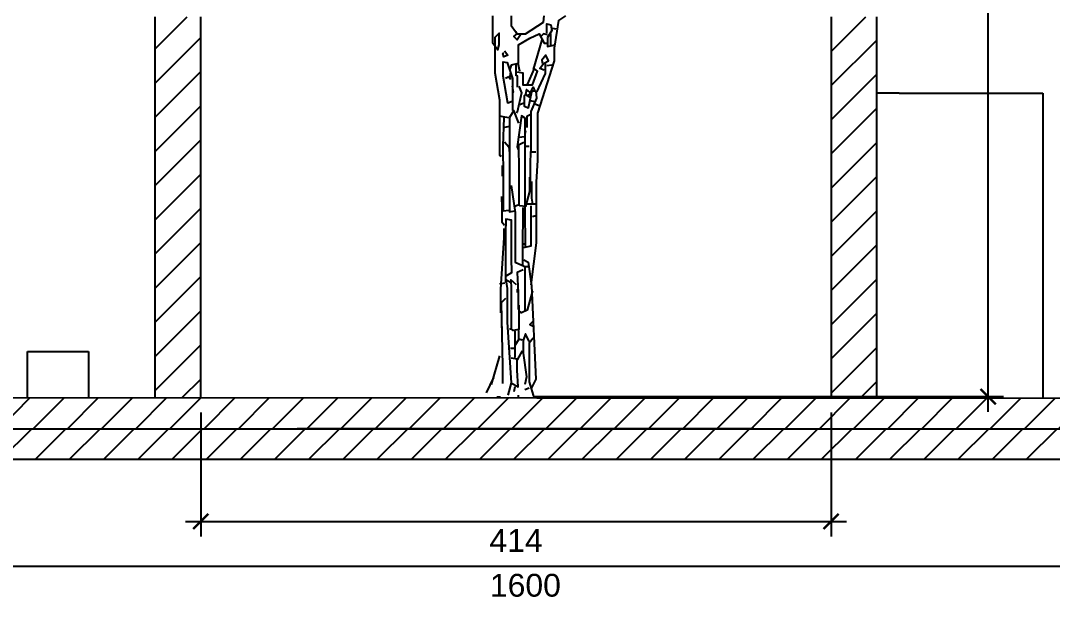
# Model space of a CAD drawing. Header units: centimetres. Extents: x -3096 to 17897, y -3131 to 15798.
# Drawn here: x 12798 to 13476, y 1946 to 2327 of the extents above; entities that cross this region are included whole.
import ezdxf

# ---------------------------------------------------------------- set-up
doc = ezdxf.new("R2010")
doc.units = ezdxf.units.CM
doc.layers.add('A-ANNO SYMB', color=3, linetype='Continuous', lineweight=13)
doc.styles.get("Standard").update_dxf_attribs({"font": 'arial.ttf'})
doc.dimstyles.new('1_100', dxfattribs={"dimtxt": 15, "dimasz": 10, "dimexe": 10, "dimexo": 10, "dimgap": 5, "dimtad": 2, "dimdec": 0, "dimtxsty": 'Standard', "dimblk": 'ARCHTICK', "dimcen": 2.5, "dimdle": 10, "dimadec": 0, "dimazin": 0, "dimtfac": 1, "dimtdec": 0, "dimtmove": 0, "dimatfit": 3, "dimldrblk": 'ARCHTICK', "dimfxl": 1, "dimarcsym": 0})

# ---------------------------------------------------------------- blocks, each defined once
blk = doc.blocks.new('_ArchTick')
at = {"color": 0, "linetype": 'ByBlock', "const_width": 0.15}
blk.add_lwpolyline([(-0.5, -0.5), (0.5, 0.5)], dxfattribs=at)
blk = doc.blocks.new('*D40')
at = {"layer": 'A-ANNO SYMB', "color": 0, "lineweight": -2, "transparency": 16777216}
for p, q in [((12330.01, 2029.29), (12330.01, 1958.88)), ((13930.01, 2029.29), (13930.01, 1958.88)), ((12320.01, 1968.88), (13940.01, 1968.88))]:
    blk.add_line(p, q, dxfattribs=at)
at = {"layer": 'Defpoints', "color": 0, "transparency": 16777216}
for p in [(12330.01, 2039.29), (13930.01, 2039.29), (13930.01, 1968.88)]:
    blk.add_point(p, dxfattribs=at)
at = {"layer": 'A-ANNO SYMB', "color": 0, "lineweight": -2, "transparency": 16777216, "xscale": 10, "yscale": 10, "zscale": 10, "rotation": 180}
blk.add_blockref('_ArchTick', (12330.01, 1968.88), dxfattribs=at)
at = {"layer": 'A-ANNO SYMB', "color": 0, "lineweight": -2, "transparency": 16777216, "xscale": 10, "yscale": 10, "zscale": 10}
blk.add_blockref('_ArchTick', (13930.01, 1968.88), dxfattribs=at)
at = {"layer": 'A-ANNO SYMB', "color": 0, "transparency": 16777216, "insert": (13130.01, 1956.22), "char_height": 15, "attachment_point": 5}
blk.add_mtext('1600', dxfattribs=at)
blk = doc.blocks.new('*D53')
at = {"layer": 'A-ANNO SYMB', "color": 0, "lineweight": -2, "transparency": 16777216}
for p, q in [((13434, 2070.33), (13434, 2830.29)), ((13135.2, 2820.29), (13444, 2820.29)), ((13135.2, 2080.33), (13444, 2080.33))]:
    blk.add_line(p, q, dxfattribs=at)
at = {"layer": 'Defpoints', "color": 0, "transparency": 16777216}
for p in [(13125.2, 2820.29), (13434, 2820.29), (13125.2, 2080.33)]:
    blk.add_point(p, dxfattribs=at)
at = {"layer": 'A-ANNO SYMB', "color": 0, "lineweight": -2, "transparency": 16777216, "xscale": 10, "yscale": 10, "zscale": 10}
for p, rotation in [((13434, 2820.29), 90), ((13434, 2080.33), 270)]:
    blk.add_blockref('_ArchTick', p, dxfattribs=dict(at, rotation=rotation))
at = {"layer": 'A-ANNO SYMB', "color": 0, "transparency": 16777216, "insert": (13446.65, 2450.31), "char_height": 15, "attachment_point": 5, "rotation": 90}
blk.add_mtext('740', dxfattribs=at)
blk = doc.blocks.new('*D76')
at = {"layer": 'A-ANNO SYMB', "color": 0, "lineweight": -2, "transparency": 16777216}
for p, q in [((12916.83, 2069.94), (12916.83, 1988.29)), ((13330.83, 2069.94), (13330.83, 1988.29)), ((12906.83, 1998.29), (13340.83, 1998.29))]:
    blk.add_line(p, q, dxfattribs=at)
at = {"layer": 'Defpoints', "color": 0, "transparency": 16777216}
for p in [(12916.83, 2079.94), (13330.83, 2079.94), (13330.83, 1998.29)]:
    blk.add_point(p, dxfattribs=at)
at = {"layer": 'A-ANNO SYMB', "color": 0, "lineweight": -2, "transparency": 16777216, "xscale": 10, "yscale": 10, "zscale": 10, "rotation": 180}
blk.add_blockref('_ArchTick', (12916.83, 1998.29), dxfattribs=at)
at = {"layer": 'A-ANNO SYMB', "color": 0, "lineweight": -2, "transparency": 16777216, "xscale": 10, "yscale": 10, "zscale": 10}
blk.add_blockref('_ArchTick', (13330.83, 1998.29), dxfattribs=at)
at = {"layer": 'A-ANNO SYMB', "color": 0, "transparency": 16777216, "insert": (13123.83, 1985.76), "char_height": 15, "attachment_point": 5}
blk.add_mtext('414', dxfattribs=at)

msp = doc.modelspace()

# ---------------------------------------------------------------- hatches: boundary and pattern name
at = {"transparency": 33554508}
h = msp.add_hatch(dxfattribs=at)
h.set_pattern_fill('ANSI31', color=256, scale=5)
h.set_pattern_definition([(45, (10118.907, 0), (-11.22532, 11.22532), [])])
h.paths.add_polyline_path([(13803.33, 2079.23), (12443.33, 2079.89), (12443.33, 2059.23), (13803.33, 2059.23)])
h = msp.add_hatch(dxfattribs=at)
h.set_pattern_fill('ANSI31', color=256, scale=5)
h.set_pattern_definition([(45, (10125.583, -14.767), (-11.22532, 11.22532), [])])
h.paths.add_polyline_path([(12330, 2059.23), (12330, 2039.23), (13930, 2039.23), (13930, 2059.23)])

# ---------------------------------------------------------------- linework, layer by layer
at = {"linetype": 'Continuous', "transparency": 33554508}
for p, q in [((12886.83, 2308.84), (12907.87, 2329.89)), ((13330.83, 2307.18), (13353.53, 2329.89)), ((12886.83, 2286.39), (12916.83, 2316.39)), ((13330.83, 2284.73), (13360.83, 2314.73)), ((12886.83, 2263.94), (12916.83, 2293.94)), ((13330.83, 2262.28), (13360.83, 2292.28)), ((12886.83, 2241.49), (12916.83, 2271.49)), ((13330.83, 2239.83), (13360.83, 2269.83)), ((12886.83, 2219.04), (12916.83, 2249.04)), ((13330.83, 2217.38), (13360.83, 2247.38)), ((12886.83, 2196.59), (12916.83, 2226.59)), ((13330.83, 2194.93), (13360.83, 2224.93)), ((12886.83, 2174.14), (12916.83, 2204.14)), ((13330.83, 2172.48), (13360.83, 2202.48)), ((12886.83, 2151.69), (12916.83, 2181.69)), ((13330.83, 2150.03), (13360.83, 2180.03)), ((12886.83, 2129.24), (12916.83, 2159.24)), ((13330.83, 2127.58), (13360.83, 2157.58)), ((12886.83, 2106.79), (12916.83, 2136.79)), ((13330.83, 2105.13), (13360.83, 2135.13)), ((12886.83, 2084.34), (12916.83, 2114.34)), ((13330.83, 2082.68), (13360.83, 2112.68)), ((12904.83, 2079.89), (12916.83, 2091.89)), ((13350.49, 2079.89), (13360.83, 2090.23))]:
    msp.add_line(p, q, dxfattribs=at)
for p, q in [((12886.83, 2079.89), (12886.83, 2329.89)), ((12916.83, 2079.89), (12916.83, 2329.89)), ((13330.83, 2329.89), (13330.83, 2079.89)), ((13330.83, 2329.89), (13330.83, 2079.89)), ((13360.83, 2079.89), (13360.83, 2329.89)), ((13375.52, 2279.89), (13360.83, 2279.89)), ((13375.52, 2279.89), (13470, 2279.89)), ((13470, 2279.89), (13470, 2079.89)), ((12803, 2079.89), (12803, 2109.89)), ((12803, 2109.89), (12843, 2109.89)), ((12843, 2109.89), (12843, 2079.89)), ((12443.33, 2079.89), (13803.33, 2079.23)), ((12330, 2059.23), (13930, 2059.23)), ((13280, 2059.23), (12980, 2059.23)), ((12330, 2039.23), (13930, 2039.23))]:
    msp.add_line(p, q)
at = {"color": 84}
for points in [[(13108.45, 2330.62), (13108.45, 2313.16), (13111.91, 2308.18), (13112.74, 2311.5), (13112.74, 2319.25), (13109.97, 2316.48), (13109.97, 2293.23), (13113.01, 2275.51), (13113.01, 2238.97), (13114.12, 2238.41)], [(13120.76, 2330.62), (13120.76, 2324.23), (13123.53, 2320.36), (13124.09, 2319.25)], [(13126.85, 2318.14), (13124.64, 2314.82), (13122.43, 2317.03), (13124.64, 2318.7), (13130.18, 2318.7), (13141.8, 2326.45), (13142.29, 2330.62)], [(13156.25, 2330.62), (13151.77, 2327.55), (13149, 2309.28), (13149, 2300.98), (13137.93, 2266.65), (13137.93, 2235.65), (13137.1, 2221.25), (13137.1, 2181.39), (13133.5, 2153.7)], [(13144.02, 2319.25), (13144.02, 2325.34), (13146.79, 2324.79), (13147.34, 2320.91), (13144.57, 2316.48), (13144.57, 2310.39), (13149.56, 2311.5)], [(13125.47, 2299.32), (13125.47, 2311.5), (13132.95, 2315.93), (13139.04, 2318.7), (13142.36, 2312.61), (13144.02, 2312.61)], [(13144.57, 2318.14), (13141.8, 2318.7), (13140.14, 2317.03)], [(13146.51, 2318.7), (13146.51, 2310.94)], [(13147.89, 2322.57), (13150.11, 2322.02)], [(13140.7, 2314.82), (13135.16, 2295.44)], [(13116.34, 2307.62), (13118.55, 2304.85), (13115.78, 2303.75), (13115.23, 2305.96), (13115.78, 2306.52)], [(13142.36, 2294.89), (13139.59, 2296), (13141.8, 2299.32), (13145.13, 2300.98), (13143.46, 2304.85), (13140.7, 2301.53), (13141.25, 2299.32)], [(13121.32, 2274.4), (13118.55, 2273.3), (13116.34, 2286.03), (13115.5, 2291.01), (13115.5, 2300.42), (13118, 2299.87), (13121.6, 2289.35), (13121.6, 2268.31)], [(13126.3, 2294.33), (13125.19, 2299.32), (13120.76, 2298.21), (13119.66, 2294.89)], [(13123.81, 2298.76), (13123.81, 2291.57)], [(13142.91, 2299.32), (13142.91, 2292.67), (13137.37, 2280.49)], [(13147.34, 2298.21), (13144.02, 2297.66)], [(13120.21, 2293.78), (13119.66, 2289.35), (13120.76, 2289.35)], [(13124.92, 2283.81), (13124.92, 2291.01), (13123.53, 2291.57)], [(13124.64, 2293.78), (13128.24, 2293.23), (13128.24, 2285.2), (13134.61, 2285.2), (13137.93, 2294.33), (13135.71, 2296), (13131.28, 2285.48)], [(13119.1, 2290.46), (13116.89, 2289.35)], [(13121.32, 2284.37), (13121.87, 2280.49), (13121.32, 2279.94)], [(13125.75, 2284.37), (13127.41, 2279.94), (13124.64, 2267.2), (13124.09, 2266.65)], [(13134.05, 2280.49), (13131.84, 2269.97), (13129.35, 2271.08), (13129.35, 2278.28), (13130.18, 2278.83)], [(13132.95, 2280.49), (13130.73, 2282.15), (13130.18, 2278.83), (13132.95, 2277.17)], [(13133.5, 2278.83), (13131.28, 2278.28)], [(13136.82, 2281.05), (13137.37, 2276.62), (13133.5, 2267.76), (13133.5, 2243.95), (13133.22, 2235.09), (13133.22, 2221.8), (13132.39, 2221.8)], [(13132.95, 2279.39), (13135.16, 2283.81), (13136.27, 2281.05), (13133.5, 2281.05)], [(13129.07, 2273.3), (13126.3, 2272.19)], [(13132.95, 2274.96), (13136.27, 2274.4)], [(13136.27, 2272.74), (13139.04, 2271.63)], [(13113.01, 2264.99), (13115.23, 2264.44), (13119.1, 2263.88)], [(13115.78, 2263.88), (13115.23, 2245.06), (13115.5, 2225.13), (13115.5, 2202.43), (13119.1, 2202.98)], [(13125.75, 2260.01), (13122.43, 2268.31), (13119.66, 2263.88), (13119.66, 2238.97), (13119.66, 2207.96), (13119.66, 2201.87), (13122.98, 2202.43)], [(13130.18, 2178.62), (13129.9, 2204.09), (13129.9, 2263.33), (13127.41, 2264.99), (13124.64, 2244.5), (13125.19, 2242.84)], [(13134.05, 2266.1), (13131.01, 2264.44), (13131.01, 2257.24)], [(13119.66, 2257.79), (13116.34, 2257.24)], [(13129.62, 2251.15), (13125.75, 2250.59)], [(13130.18, 2255.02), (13129.62, 2252.81)], [(13116.34, 2247.83), (13119.1, 2244.5), (13119.66, 2240.08)], [(13129.07, 2247.27), (13125.47, 2245.61), (13125.61, 2229), (13125.61, 2206.3), (13122.98, 2205.19)], [(13130.18, 2245.06), (13132.39, 2245.06)], [(13134.05, 2241.18), (13136.82, 2241.18)], [(13114.67, 2232.32), (13114.67, 2225.13)], [(13132.67, 2224.57), (13132.67, 2215.16), (13130.18, 2205.19), (13126.3, 2205.75), (13125.75, 2206.3)], [(13120.76, 2219.04), (13123.26, 2201.32), (13123.26, 2168.65), (13129.62, 2165.88), (13129.62, 2136.54)], [(13134.05, 2221.8), (13134.05, 2210.73), (13134.61, 2206.86)], [(13114.4, 2211.84), (13114.54, 2204.64), (13114.54, 2195.23), (13116.34, 2193.01)], [(13128.24, 2204.64), (13128.1, 2175.85), (13128.1, 2166.99)], [(13133.5, 2205.75), (13133.5, 2195.23), (13133.5, 2179.17), (13128.52, 2178.06)], [(13136.82, 2206.86), (13131.28, 2206.86)], [(13117.44, 2159.79), (13121.04, 2162.01), (13120.9, 2171.42), (13120.9, 2196.34), (13117.17, 2196.89), (13117.03, 2187.48), (13117.03, 2157.58), (13116.89, 2155.36)], [(13136.82, 2199.1), (13134.61, 2198.55)], [(13115.78, 2190.8), (13115.78, 2184.71), (13113.57, 2150.93), (13113.57, 2135.43)], [(13127.96, 2180.83), (13130.18, 2180.83)], [(13129.07, 2170.31), (13131.84, 2168.65), (13134.05, 2153.15), (13136.82, 2091.69), (13134.05, 2086.16)], [(13128.52, 2163.67), (13124.64, 2162.01), (13125.19, 2148.72), (13125.19, 2137.65)], [(13129.07, 2165.88), (13131.84, 2165.88)], [(13120.21, 2155.36), (13117.17, 2157.03), (13118.13, 2151.49), (13118.13, 2129.34), (13120.76, 2089.48), (13118.55, 2081.17)], [(13124.09, 2153.7), (13120.49, 2157.03), (13120.63, 2151.49), (13120.63, 2124.91), (13119.66, 2124.36)], [(13116.34, 2154.81), (13113.01, 2154.26)], [(13124.64, 2150.93), (13124.64, 2148.72)], [(13134.61, 2149.83), (13131.28, 2137.09), (13127.41, 2135.43), (13126.3, 2135.99)], [(13116.89, 2144.84), (13114.12, 2142.08), (13114.95, 2100.55), (13114.95, 2088.92)], [(13125.75, 2140.42), (13125.75, 2124.36), (13121.87, 2123.81), (13120.76, 2124.91)], [(13114.4, 2132.66), (13114.4, 2126.02), (13114.12, 2125.47)], [(13135.16, 2129.9), (13132.95, 2127.68), (13135.16, 2126.57)], [(13125.47, 2123.81), (13125.47, 2117.71), (13122.98, 2113.84)], [(13122.98, 2123.25), (13122.98, 2106.09)], [(13132.39, 2116.61), (13130.18, 2121.59), (13128.52, 2117.16), (13128.52, 2108.86), (13130.73, 2093.35), (13129.62, 2088.37)], [(13125.75, 2118.27), (13127.96, 2117.71)], [(13135.16, 2118.82), (13132.39, 2115.5), (13132.39, 2090.03), (13135.16, 2081.17), (13135.16, 2080.62)], [(13120.21, 2112.18), (13122.43, 2112.18)], [(13127.96, 2110.52), (13124.64, 2104.43)], [(13113.01, 2107.2), (13107.48, 2088.37)], [(13120.76, 2089.48), (13125.19, 2086.71), (13124.64, 2097.78), (13124.64, 2104.98), (13120.76, 2105.53)], [(13109.14, 2092.8), (13104.15, 2082.83)], [(13122.98, 2086.71), (13122.43, 2083.39)], [(13125.19, 2081.38), (13125.19, 2079.16)], [(13132.39, 2085.81), (13129.62, 2084.7)], [(13111.35, 2080.27), (13113.57, 2080.27)]]:
    msp.add_lwpolyline(points, dxfattribs=at)

# ---------------------------------------------------------------- dimensions: what is measured, and where the dimension line sits
at = {"layer": 'A-ANNO SYMB'}
dim = msp.add_linear_dim(base=(13434, 2820.29), p1=(13125.2, 2080.33), p2=(13125.2, 2820.29), angle=90, dimstyle='1_100', dxfattribs=at)
dim.commit()
dim.dimension.update_dxf_attribs({"geometry": '*D53', "text_midpoint": (13446.65, 2450.31)})
dim = msp.add_linear_dim(base=(13330.83, 1998.29), p1=(12916.83, 2079.94), p2=(13330.83, 2079.94), dimstyle='1_100', dxfattribs=at)
dim.commit()
dim.dimension.update_dxf_attribs({"geometry": '*D76', "text_midpoint": (13123.83, 1985.76)})
dim = msp.add_linear_dim(base=(13930.01, 1968.88), p1=(12330.01, 2039.29), p2=(13930.01, 2039.29), dimstyle='1_100', dxfattribs=at)
dim.commit()
dim.dimension.update_dxf_attribs({"geometry": '*D40', "text_midpoint": (13130.01, 1968.88), "dimtype": 160})

doc.saveas('drawing.dxf')
